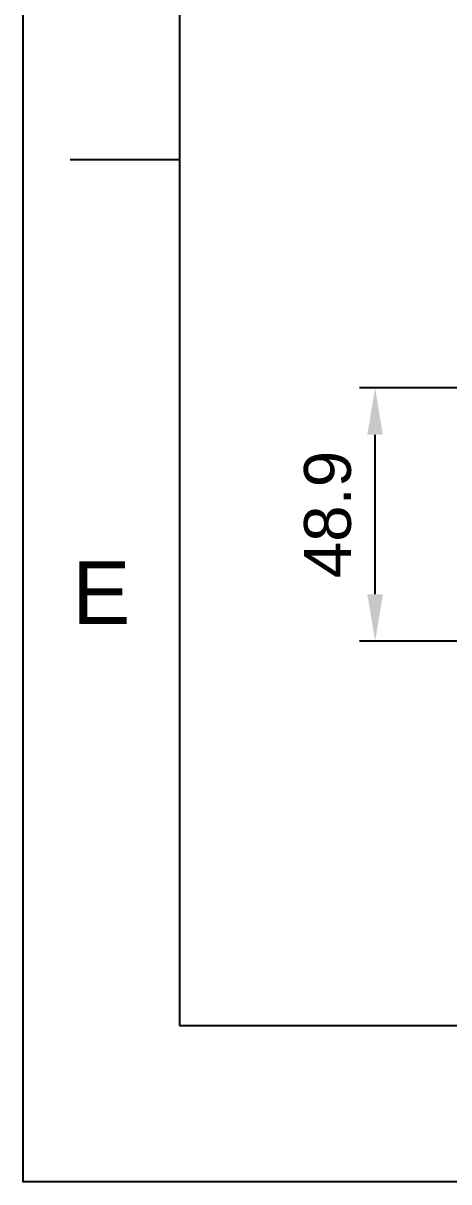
# Model space of a CAD drawing. Header units: millimetres. Extents: x 1301 to 1721, y -207 to 90.
# Drawn here: x 1300.7 to 1327.9, y -206.7 to -132.5 of the extents above; entities that cross this region are included whole.
import ezdxf

# ---------------------------------------------------------------- set-up
doc = ezdxf.new("R2010")
doc.units = ezdxf.units.MM
doc.layers.add('DIM', color=5, linetype='Continuous')
doc.layers.add('FORM', color=7, linetype='Continuous')
doc.styles.get("Standard").update_dxf_attribs({"font": 'arial.ttf'})
doc.dimstyles.new('사본 Standard', dxfattribs={"dimtxt": 2.5, "dimasz": 3, "dimexe": 1, "dimexo": 1, "dimgap": 0.9, "dimtad": 1, "dimdec": 1, "dimdsep": 46, "dimtxsty": 'Standard', "dimcen": 0.09, "dimclrd": 3, "dimclre": 3, "dimclrt": 2, "dimadec": 0, "dimazin": 0, "dimtfac": 1, "dimtdec": 1, "dimtmove": 0, "dimatfit": 3, "dimfxl": 1.25, "dimtolj": 1, "dimtzin": 0, "dimarcsym": 1})

# ---------------------------------------------------------------- blocks, each defined once
blk = doc.blocks.new('*D32')
at = {"layer": 'Defpoints', "color": 0, "transparency": 16777216}
for p in [(1323.219, -155.859), (1388.29, -155.859), (1371.083, -172.064)]:
    blk.add_point(p, dxfattribs=at)
at = {"layer": 'DIM', "linetype": 'ByBlock', "lineweight": -2, "transparency": 16777216}
for p, q in [((1387.29, -155.859), (1322.219, -155.859)), ((1323.219, -169.064), (1323.219, -158.859)), ((1370.083, -172.064), (1322.219, -172.064))]:
    blk.add_line(p, q, dxfattribs=at)
at = {"layer": 'DIM', "transparency": 16777216}
for points in [[(1322.719, -158.859), (1323.719, -158.859), (1323.219, -155.859)], [(1322.719, -169.064), (1323.719, -169.064), (1323.219, -172.064)]]:
    blk.add_solid(points, dxfattribs=at)
at = {"layer": 'DIM', "transparency": 16777216, "insert": (1320.188, -163.961), "char_height": 3, "attachment_point": 5, "rotation": 90}
blk.add_mtext('\\A1;48.9', dxfattribs=at)

msp = doc.modelspace()

# ---------------------------------------------------------------- linework, layer by layer
at = {"layer": 'FORM'}
for p, q in [((1310.688, 80.336), (1310.688, -196.664)), ((1310.688, -141.264), (1303.688, -141.264)), ((1310.688, -181.664), (1310.688, -196.664))]:
    msp.add_line(p, q, dxfattribs=at)
at = {"layer": 'FORM', "color": 7, "linetype": 'Continuous'}
msp.add_line((1310.688, -196.664), (1710.688, -196.664), dxfattribs=at)
msp.add_lwpolyline([(1300.688, 90.336), (1720.688, 90.336), (1720.688, -206.664), (1300.688, -206.664)], close=True, dxfattribs=at)

# ---------------------------------------------------------------- texts
at = {"layer": 'FORM', "insert": (1305.688, -168.964), "char_height": 4, "attachment_point": 5}
msp.add_mtext_dynamic_manual_height_columns('E', width=10, gutter_width=12.5, heights=[0], dxfattribs=at)

# ---------------------------------------------------------------- dimensions: what is measured, and where the dimension line sits
at = {"layer": 'DIM'}
dim = msp.add_linear_dim(base=(1323.219, -155.859), p1=(1371.083, -172.064), p2=(1388.29, -155.859), angle=90, text='48.9', dimstyle='사본 Standard', override={"dimtxt": 3, "dimgap": 1.5, "dimcen": 0, "dimclrd": 256, "dimclre": 256, "dimclrt": 256, "dimtofl": 0}, dxfattribs=at)
dim.commit()
dim.dimension.update_dxf_attribs({"geometry": '*D32', "text_midpoint": (1320.188, -163.961)})

doc.saveas('drawing.dxf')
